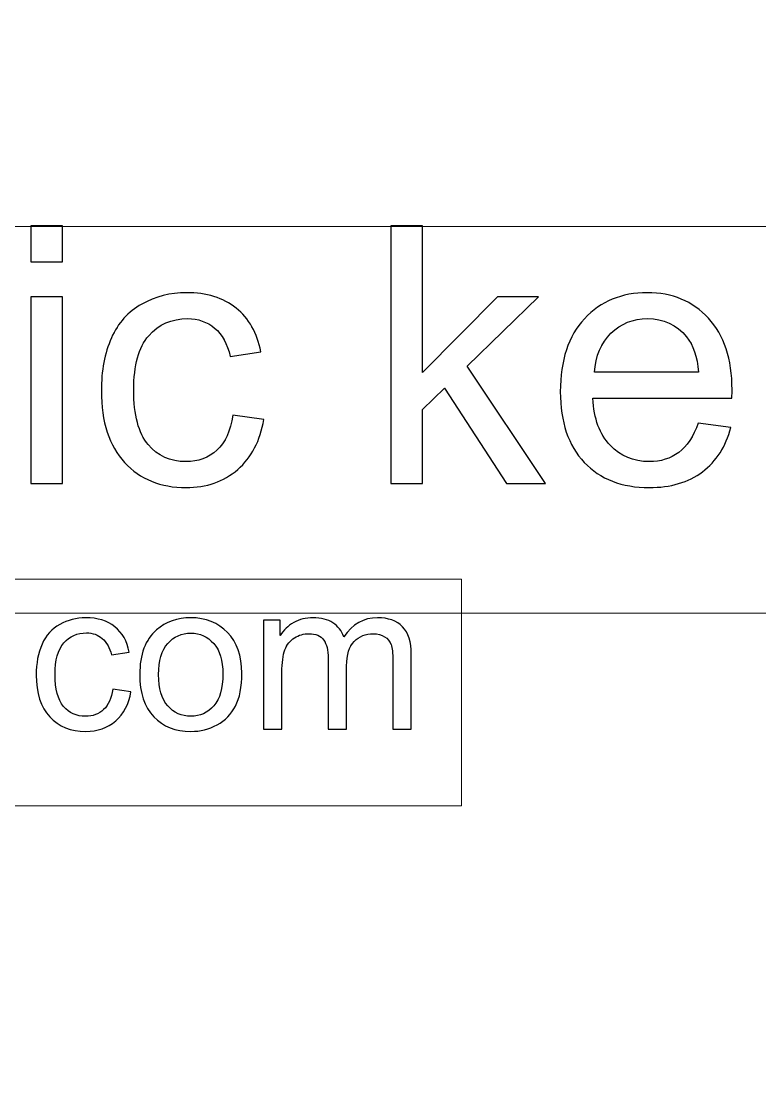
# Model space of a CAD drawing. Header units: centimetres. Extents: x -29.7 to 21.6, y -14.4 to 13.7.
# Drawn here: x -24.443 to -23.251, y -3.909 to -2.185 of the extents above; entities that cross this region are included whole.
import ezdxf

# ---------------------------------------------------------------- set-up
doc = ezdxf.new("R2010")
doc.units = ezdxf.units.CM
doc.header["$MEASUREMENT"] = 0
doc.layers.add('Layer 1', color=7, linetype='Continuous')

msp = doc.modelspace()

# ---------------------------------------------------------------- linework, layer by layer
at = {"layer": 'Layer 1', "color": 1, "lineweight": 9}
for points, knots in [([(-29.70796, -4.44965), (-29.70796, -4.44965), (-29.70796, -0.46166), (-29.70796, -0.46166), (-29.70796, -0.46166), (-29.70796, -0.46166), (-19.73801, -0.46166), (-19.73801, -0.46166), (-19.73801, -0.46166), (-19.73801, -0.46166), (-19.73801, -4.44965), (-19.73801, -4.44965)], [0, 0, 0, 0, 0.25, 0.25, 0.25, 0.25, 0.5, 0.5, 0.5, 0.5, 1, 1, 1, 1]), ([(-22.31589, -3.14012), (-22.31589, -3.14012), (-26.79153, -3.14012), (-26.79153, -3.14012), (-26.79153, -3.14012), (-26.79153, -3.14012), (-26.79153, -2.51611), (-26.79153, -2.51611), (-26.79153, -2.51611), (-26.79153, -2.51611), (-22.31589, -2.51611), (-22.31589, -2.51611), (-22.31589, -2.51611), (-22.31589, -2.51611), (-22.31589, -3.14012), (-22.31589, -3.14012)], [0, 0, 0, 0, 0.2, 0.2, 0.2, 0.2, 0.4, 0.4, 0.4, 0.4, 0.6, 0.6, 0.6, 0.6, 1, 1, 1, 1]), ([(-22.31589, -3.14012), (-22.31589, -3.14012), (-26.79153, -3.14012), (-26.79153, -3.14012), (-26.79153, -3.14012), (-26.79153, -3.14012), (-26.79153, -2.51611), (-26.79153, -2.51611), (-26.79153, -2.51611), (-26.79153, -2.51611), (-22.31589, -2.51611), (-22.31589, -2.51611), (-22.31589, -2.51611), (-22.31589, -2.51611), (-22.31589, -3.14012), (-22.31589, -3.14012)], [0, 0, 0, 0, 0.2, 0.2, 0.2, 0.2, 0.4, 0.4, 0.4, 0.4, 0.6, 0.6, 0.6, 0.6, 1, 1, 1, 1]), ([(-24.42784, -2.57306), (-24.42784, -2.57306), (-24.42784, -2.51495), (-24.42784, -2.51495), (-24.42784, -2.51495), (-24.42784, -2.51495), (-24.3767, -2.51495), (-24.3767, -2.51495), (-24.3767, -2.51495), (-24.3767, -2.51495), (-24.3767, -2.57306), (-24.3767, -2.57306), (-24.3767, -2.57306), (-24.3767, -2.57306), (-24.42784, -2.57306), (-24.42784, -2.57306)], [0, 0, 0, 0, 0.2, 0.2, 0.2, 0.2, 0.4, 0.4, 0.4, 0.4, 0.6, 0.6, 0.6, 0.6, 1, 1, 1, 1]), ([(-23.84652, -2.93103), (-23.84652, -2.93103), (-23.84652, -2.51495), (-23.84652, -2.51495), (-23.84652, -2.51495), (-23.84652, -2.51495), (-23.79538, -2.51495), (-23.79538, -2.51495), (-23.79538, -2.51495), (-23.79538, -2.51495), (-23.79538, -2.75195), (-23.79538, -2.75195), (-23.79538, -2.75195), (-23.79538, -2.75195), (-23.67451, -2.62943), (-23.67451, -2.62943), (-23.67451, -2.62943), (-23.67451, -2.62943), (-23.60846, -2.62943), (-23.60846, -2.62943), (-23.60846, -2.62943), (-23.60846, -2.62943), (-23.72352, -2.74149), (-23.72352, -2.74149), (-23.72352, -2.74149), (-23.72352, -2.74149), (-23.59683, -2.93103), (-23.59683, -2.93103), (-23.59683, -2.93103), (-23.59683, -2.93103), (-23.65979, -2.93103), (-23.65979, -2.93103), (-23.65979, -2.93103), (-23.65979, -2.93103), (-23.75994, -2.77694), (-23.75994, -2.77694), (-23.75994, -2.77694), (-23.75994, -2.77694), (-23.79538, -2.81142), (-23.79538, -2.81142), (-23.79538, -2.81142), (-23.79538, -2.81142), (-23.79538, -2.93103), (-23.79538, -2.93103), (-23.79538, -2.93103), (-23.79538, -2.93103), (-23.84652, -2.93103), (-23.84652, -2.93103)], [0, 0, 0, 0, 0.0769231, 0.0769231, 0.0769231, 0.0769231, 0.1538462, 0.1538462, 0.1538462, 0.1538462, 0.2307692, 0.2307692, 0.2307692, 0.2307692, 0.3076923, 0.3076923, 0.3076923, 0.3076923, 0.3846154, 0.3846154, 0.3846154, 0.3846154, 0.4615385, 0.4615385, 0.4615385, 0.4615385, 0.5384615, 0.5384615, 0.5384615, 0.5384615, 0.6153846, 0.6153846, 0.6153846, 0.6153846, 0.6923077, 0.6923077, 0.6923077, 0.6923077, 0.7692308, 0.7692308, 0.7692308, 0.7692308, 0.8461538, 0.8461538, 0.8461538, 0.8461538, 1, 1, 1, 1]), ([(-24.42784, -2.93103), (-24.42784, -2.93103), (-24.42784, -2.62943), (-24.42784, -2.62943), (-24.42784, -2.62943), (-24.42784, -2.62943), (-24.3767, -2.62943), (-24.3767, -2.62943), (-24.3767, -2.62943), (-24.3767, -2.62943), (-24.3767, -2.93103), (-24.3767, -2.93103), (-24.3767, -2.93103), (-24.3767, -2.93103), (-24.42784, -2.93103), (-24.42784, -2.93103)], [0, 0, 0, 0, 0.2, 0.2, 0.2, 0.2, 0.4, 0.4, 0.4, 0.4, 0.6, 0.6, 0.6, 0.6, 1, 1, 1, 1]), ([(-24.10173, -2.82062), (-24.10173, -2.82062), (-24.05175, -2.82759), (-24.05175, -2.82759), (-24.05175, -2.82759), (-24.05727, -2.86197), (-24.07122, -2.8888), (-24.09378, -2.90827), (-24.09378, -2.90827), (-24.11635, -2.92774), (-24.14415, -2.93742), (-24.17698, -2.93742), (-24.17698, -2.93742), (-24.21814, -2.93742), (-24.25127, -2.92396), (-24.27626, -2.89703), (-24.27626, -2.89703), (-24.30134, -2.87011), (-24.31384, -2.83156), (-24.31384, -2.78139), (-24.31384, -2.78139), (-24.31384, -2.74885), (-24.30841, -2.72047), (-24.29766, -2.69606), (-24.29766, -2.69606), (-24.28691, -2.67175), (-24.27054, -2.65345), (-24.24846, -2.64134), (-24.24846, -2.64134), (-24.22647, -2.62914), (-24.20255, -2.62304), (-24.17659, -2.62304), (-24.17659, -2.62304), (-24.14395, -2.62304), (-24.11713, -2.63127), (-24.0964, -2.64783), (-24.0964, -2.64783), (-24.07558, -2.66439), (-24.06221, -2.68793), (-24.0564, -2.71834), (-24.0564, -2.71834), (-24.0564, -2.71834), (-24.10579, -2.72589), (-24.10579, -2.72589), (-24.10579, -2.72589), (-24.11054, -2.70565), (-24.11887, -2.69045), (-24.13098, -2.68018), (-24.13098, -2.68018), (-24.14299, -2.67001), (-24.15751, -2.66488), (-24.17456, -2.66488), (-24.17456, -2.66488), (-24.20032, -2.66488), (-24.22124, -2.67408), (-24.23742, -2.69248), (-24.23742, -2.69248), (-24.2535, -2.71098), (-24.26153, -2.74004), (-24.26153, -2.77994), (-24.26153, -2.77994), (-24.26153, -2.82042), (-24.25379, -2.84977), (-24.23829, -2.86808), (-24.23829, -2.86808), (-24.2227, -2.88638), (-24.20245, -2.89558), (-24.17756, -2.89558), (-24.17756, -2.89558), (-24.15742, -2.89558), (-24.14066, -2.88948), (-24.1273, -2.87718), (-24.1273, -2.87718), (-24.11383, -2.86498), (-24.10531, -2.84609), (-24.10173, -2.82062)], [0, 0, 0, 0, 0.05, 0.05, 0.05, 0.05, 0.1, 0.1, 0.1, 0.1, 0.15, 0.15, 0.15, 0.15, 0.2, 0.2, 0.2, 0.2, 0.25, 0.25, 0.25, 0.25, 0.3, 0.3, 0.3, 0.3, 0.35, 0.35, 0.35, 0.35, 0.4, 0.4, 0.4, 0.4, 0.45, 0.45, 0.45, 0.45, 0.5, 0.5, 0.5, 0.5, 0.55, 0.55, 0.55, 0.55, 0.6, 0.6, 0.6, 0.6, 0.65, 0.65, 0.65, 0.65, 0.7, 0.7, 0.7, 0.7, 0.75, 0.75, 0.75, 0.75, 0.8, 0.8, 0.8, 0.8, 0.85, 0.85, 0.85, 0.85, 0.9, 0.9, 0.9, 0.9, 1, 1, 1, 1]), ([(-23.35044, -2.8334), (-23.35044, -2.8334), (-23.29756, -2.84038), (-23.29756, -2.84038), (-23.29756, -2.84038), (-23.30579, -2.87108), (-23.32119, -2.895), (-23.34366, -2.91195), (-23.34366, -2.91195), (-23.36613, -2.9289), (-23.3948, -2.93742), (-23.42976, -2.93742), (-23.42976, -2.93742), (-23.47373, -2.93742), (-23.5086, -2.92386), (-23.53436, -2.89674), (-23.53436, -2.89674), (-23.56013, -2.86972), (-23.57301, -2.83166), (-23.57301, -2.78275), (-23.57301, -2.78275), (-23.57301, -2.73219), (-23.56003, -2.69287), (-23.53398, -2.66497), (-23.53398, -2.66497), (-23.50792, -2.63698), (-23.47412, -2.62304), (-23.43257, -2.62304), (-23.43257, -2.62304), (-23.39238, -2.62304), (-23.35954, -2.63669), (-23.33407, -2.6641), (-23.33407, -2.6641), (-23.3086, -2.69151), (-23.29581, -2.73006), (-23.29581, -2.77975), (-23.29581, -2.77975), (-23.29581, -2.78275), (-23.29591, -2.7873), (-23.2961, -2.7933), (-23.2961, -2.7933), (-23.2961, -2.7933), (-23.52071, -2.7933), (-23.52071, -2.7933), (-23.52071, -2.7933), (-23.51877, -2.82633), (-23.50947, -2.85171), (-23.49262, -2.86924), (-23.49262, -2.86924), (-23.47586, -2.88677), (-23.45485, -2.89558), (-23.42976, -2.89558), (-23.42976, -2.89558), (-23.41107, -2.89558), (-23.39509, -2.89064), (-23.38192, -2.88076), (-23.38192, -2.88076), (-23.36865, -2.87088), (-23.35819, -2.8551), (-23.35044, -2.8334)], [0, 0, 0, 0, 0.0625, 0.0625, 0.0625, 0.0625, 0.125, 0.125, 0.125, 0.125, 0.1875, 0.1875, 0.1875, 0.1875, 0.25, 0.25, 0.25, 0.25, 0.3125, 0.3125, 0.3125, 0.3125, 0.375, 0.375, 0.375, 0.375, 0.4375, 0.4375, 0.4375, 0.4375, 0.5, 0.5, 0.5, 0.5, 0.5625, 0.5625, 0.5625, 0.5625, 0.625, 0.625, 0.625, 0.625, 0.6875, 0.6875, 0.6875, 0.6875, 0.75, 0.75, 0.75, 0.75, 0.8125, 0.8125, 0.8125, 0.8125, 0.875, 0.875, 0.875, 0.875, 1, 1, 1, 1]), ([(-23.5178, -2.75146), (-23.5178, -2.75146), (-23.34986, -2.75146), (-23.34986, -2.75146), (-23.34986, -2.75146), (-23.35209, -2.72609), (-23.35858, -2.70711), (-23.36913, -2.69442), (-23.36913, -2.69442), (-23.38531, -2.67476), (-23.40642, -2.66488), (-23.43228, -2.66488), (-23.43228, -2.66488), (-23.45572, -2.66488), (-23.47538, -2.67272), (-23.49136, -2.68841), (-23.49136, -2.68841), (-23.50725, -2.7041), (-23.51606, -2.72512), (-23.5178, -2.75146)], [0, 0, 0, 0, 0.1666667, 0.1666667, 0.1666667, 0.1666667, 0.3333333, 0.3333333, 0.3333333, 0.3333333, 0.5, 0.5, 0.5, 0.5, 0.6666667, 0.6666667, 0.6666667, 0.6666667, 1, 1, 1, 1]), ([(-23.73251, -3.45088), (-23.73251, -3.45088), (-25.71402, -3.45088), (-25.71402, -3.45088), (-25.71402, -3.45088), (-25.71402, -3.45088), (-25.71402, -3.08514), (-25.71402, -3.08514), (-25.71402, -3.08514), (-25.71402, -3.08514), (-23.73251, -3.08514), (-23.73251, -3.08514), (-23.73251, -3.08514), (-23.73251, -3.08514), (-23.73251, -3.45088), (-23.73251, -3.45088)], [0, 0, 0, 0, 0.2, 0.2, 0.2, 0.2, 0.4, 0.4, 0.4, 0.4, 0.6, 0.6, 0.6, 0.6, 1, 1, 1, 1]), ([(-23.73251, -3.45088), (-23.73251, -3.45088), (-25.71402, -3.45088), (-25.71402, -3.45088), (-25.71402, -3.45088), (-25.71402, -3.45088), (-25.71402, -3.08514), (-25.71402, -3.08514), (-25.71402, -3.08514), (-25.71402, -3.08514), (-23.73251, -3.08514), (-23.73251, -3.08514), (-23.73251, -3.08514), (-23.73251, -3.08514), (-23.73251, -3.45088), (-23.73251, -3.45088)], [0, 0, 0, 0, 0.2, 0.2, 0.2, 0.2, 0.4, 0.4, 0.4, 0.4, 0.6, 0.6, 0.6, 0.6, 1, 1, 1, 1]), ([(-24.29526, -3.26274), (-24.29526, -3.26274), (-24.26611, -3.26681), (-24.26611, -3.26681), (-24.26611, -3.26681), (-24.26933, -3.28687), (-24.27747, -3.30252), (-24.29063, -3.31387), (-24.29063, -3.31387), (-24.30379, -3.32523), (-24.32001, -3.33088), (-24.33916, -3.33088), (-24.33916, -3.33088), (-24.36317, -3.33088), (-24.38249, -3.32303), (-24.39707, -3.30732), (-24.39707, -3.30732), (-24.4117, -3.29161), (-24.41899, -3.26913), (-24.41899, -3.23986), (-24.41899, -3.23986), (-24.41899, -3.22088), (-24.41583, -3.20433), (-24.40956, -3.19009), (-24.40956, -3.19009), (-24.40328, -3.17591), (-24.39374, -3.16523), (-24.38086, -3.15817), (-24.38086, -3.15817), (-24.36803, -3.15105), (-24.35408, -3.14749), (-24.33894, -3.14749), (-24.33894, -3.14749), (-24.3199, -3.14749), (-24.30425, -3.15229), (-24.29216, -3.16195), (-24.29216, -3.16195), (-24.28001, -3.17161), (-24.27221, -3.18534), (-24.26882, -3.20308), (-24.26882, -3.20308), (-24.26882, -3.20308), (-24.29764, -3.20749), (-24.29764, -3.20749), (-24.29764, -3.20749), (-24.3004, -3.19568), (-24.30526, -3.18681), (-24.31233, -3.18082), (-24.31233, -3.18082), (-24.31933, -3.17489), (-24.32781, -3.1719), (-24.33775, -3.1719), (-24.33775, -3.1719), (-24.35278, -3.1719), (-24.36498, -3.17726), (-24.37441, -3.188), (-24.37441, -3.188), (-24.38379, -3.19879), (-24.38848, -3.21574), (-24.38848, -3.23902), (-24.38848, -3.23902), (-24.38848, -3.26263), (-24.38396, -3.27975), (-24.37492, -3.29043), (-24.37492, -3.29043), (-24.36583, -3.30111), (-24.35402, -3.30647), (-24.3395, -3.30647), (-24.3395, -3.30647), (-24.32775, -3.30647), (-24.31797, -3.30291), (-24.31018, -3.29574), (-24.31018, -3.29574), (-24.30233, -3.28862), (-24.29735, -3.2776), (-24.29526, -3.26274)], [0, 0, 0, 0, 0.05, 0.05, 0.05, 0.05, 0.1, 0.1, 0.1, 0.1, 0.15, 0.15, 0.15, 0.15, 0.2, 0.2, 0.2, 0.2, 0.25, 0.25, 0.25, 0.25, 0.3, 0.3, 0.3, 0.3, 0.35, 0.35, 0.35, 0.35, 0.4, 0.4, 0.4, 0.4, 0.45, 0.45, 0.45, 0.45, 0.5, 0.5, 0.5, 0.5, 0.55, 0.55, 0.55, 0.55, 0.6, 0.6, 0.6, 0.6, 0.65, 0.65, 0.65, 0.65, 0.7, 0.7, 0.7, 0.7, 0.75, 0.75, 0.75, 0.75, 0.8, 0.8, 0.8, 0.8, 0.85, 0.85, 0.85, 0.85, 0.9, 0.9, 0.9, 0.9, 1, 1, 1, 1]), ([(-24.25187, -3.23918), (-24.25187, -3.2067), (-24.24283, -3.18263), (-24.2247, -3.16698), (-24.2247, -3.16698), (-24.20961, -3.15399), (-24.19114, -3.14749), (-24.16939, -3.14749), (-24.16939, -3.14749), (-24.14526, -3.14749), (-24.12549, -3.1554), (-24.11012, -3.17122), (-24.11012, -3.17122), (-24.09481, -3.18698), (-24.08713, -3.20885), (-24.08713, -3.2367), (-24.08713, -3.2367), (-24.08713, -3.2593), (-24.09052, -3.27704), (-24.0973, -3.28998), (-24.0973, -3.28998), (-24.10408, -3.30291), (-24.11397, -3.31297), (-24.12696, -3.32014), (-24.12696, -3.32014), (-24.1399, -3.32732), (-24.15408, -3.33088), (-24.16939, -3.33088), (-24.16939, -3.33088), (-24.19402, -3.33088), (-24.21391, -3.32303), (-24.22911, -3.30726), (-24.22911, -3.30726), (-24.2443, -3.2915), (-24.25187, -3.26879), (-24.25187, -3.23918)], [0, 0, 0, 0, 0.1, 0.1, 0.1, 0.1, 0.2, 0.2, 0.2, 0.2, 0.3, 0.3, 0.3, 0.3, 0.4, 0.4, 0.4, 0.4, 0.5, 0.5, 0.5, 0.5, 0.6, 0.6, 0.6, 0.6, 0.7, 0.7, 0.7, 0.7, 0.8, 0.8, 0.8, 0.8, 1, 1, 1, 1]), ([(-24.05216, -3.32715), (-24.05216, -3.32715), (-24.05216, -3.15122), (-24.05216, -3.15122), (-24.05216, -3.15122), (-24.05216, -3.15122), (-24.02538, -3.15122), (-24.02538, -3.15122), (-24.02538, -3.15122), (-24.02538, -3.15122), (-24.02538, -3.17608), (-24.02538, -3.17608), (-24.02538, -3.17608), (-24.0199, -3.16749), (-24.01255, -3.16054), (-24.0034, -3.15534), (-24.0034, -3.15534), (-23.99425, -3.15009), (-23.98385, -3.14749), (-23.97216, -3.14749), (-23.97216, -3.14749), (-23.95916, -3.14749), (-23.94849, -3.1502), (-23.94018, -3.15557), (-23.94018, -3.15557), (-23.93188, -3.16099), (-23.926, -3.16851), (-23.92261, -3.17822), (-23.92261, -3.17822), (-23.9086, -3.15772), (-23.89046, -3.14749), (-23.86809, -3.14749), (-23.86809, -3.14749), (-23.85058, -3.14749), (-23.83707, -3.15229), (-23.8277, -3.16195), (-23.8277, -3.16195), (-23.81826, -3.17161), (-23.81352, -3.18647), (-23.81352, -3.20653), (-23.81352, -3.20653), (-23.81352, -3.20653), (-23.81352, -3.32715), (-23.81352, -3.32715), (-23.81352, -3.32715), (-23.81352, -3.32715), (-23.84335, -3.32715), (-23.84335, -3.32715), (-23.84335, -3.32715), (-23.84335, -3.32715), (-23.84335, -3.21642), (-23.84335, -3.21642), (-23.84335, -3.21642), (-23.84335, -3.20455), (-23.84436, -3.19596), (-23.84628, -3.19071), (-23.84628, -3.19071), (-23.8482, -3.18546), (-23.85171, -3.18128), (-23.85685, -3.17806), (-23.85685, -3.17806), (-23.86193, -3.17483), (-23.86792, -3.17325), (-23.87476, -3.17325), (-23.87476, -3.17325), (-23.88719, -3.17325), (-23.89747, -3.17738), (-23.90566, -3.18557), (-23.90566, -3.18557), (-23.91385, -3.19382), (-23.91792, -3.20698), (-23.91792, -3.22506), (-23.91792, -3.22506), (-23.91792, -3.22506), (-23.91792, -3.32715), (-23.91792, -3.32715), (-23.91792, -3.32715), (-23.91792, -3.32715), (-23.94775, -3.32715), (-23.94775, -3.32715), (-23.94775, -3.32715), (-23.94775, -3.32715), (-23.94775, -3.21297), (-23.94775, -3.21297), (-23.94775, -3.21297), (-23.94775, -3.19975), (-23.95018, -3.18981), (-23.95504, -3.1832), (-23.95504, -3.1832), (-23.9599, -3.17659), (-23.96786, -3.17325), (-23.97888, -3.17325), (-23.97888, -3.17325), (-23.98724, -3.17325), (-23.99498, -3.17546), (-24.0021, -3.17986), (-24.0021, -3.17986), (-24.00922, -3.18427), (-24.01436, -3.19071), (-24.01758, -3.19924), (-24.01758, -3.19924), (-24.02075, -3.20772), (-24.02233, -3.21998), (-24.02233, -3.23596), (-24.02233, -3.23596), (-24.02233, -3.23596), (-24.02233, -3.32715), (-24.02233, -3.32715), (-24.02233, -3.32715), (-24.02233, -3.32715), (-24.05216, -3.32715), (-24.05216, -3.32715)], [0, 0, 0, 0, 0.0344828, 0.0344828, 0.0344828, 0.0344828, 0.0689655, 0.0689655, 0.0689655, 0.0689655, 0.1034483, 0.1034483, 0.1034483, 0.1034483, 0.137931, 0.137931, 0.137931, 0.137931, 0.1724138, 0.1724138, 0.1724138, 0.1724138, 0.2068966, 0.2068966, 0.2068966, 0.2068966, 0.2413793, 0.2413793, 0.2413793, 0.2413793, 0.2758621, 0.2758621, 0.2758621, 0.2758621, 0.3103448, 0.3103448, 0.3103448, 0.3103448, 0.3448276, 0.3448276, 0.3448276, 0.3448276, 0.3793103, 0.3793103, 0.3793103, 0.3793103, 0.4137931, 0.4137931, 0.4137931, 0.4137931, 0.4482759, 0.4482759, 0.4482759, 0.4482759, 0.4827586, 0.4827586, 0.4827586, 0.4827586, 0.5172414, 0.5172414, 0.5172414, 0.5172414, 0.5517241, 0.5517241, 0.5517241, 0.5517241, 0.5862069, 0.5862069, 0.5862069, 0.5862069, 0.6206897, 0.6206897, 0.6206897, 0.6206897, 0.6551724, 0.6551724, 0.6551724, 0.6551724, 0.6896552, 0.6896552, 0.6896552, 0.6896552, 0.7241379, 0.7241379, 0.7241379, 0.7241379, 0.7586207, 0.7586207, 0.7586207, 0.7586207, 0.7931034, 0.7931034, 0.7931034, 0.7931034, 0.8275862, 0.8275862, 0.8275862, 0.8275862, 0.862069, 0.862069, 0.862069, 0.862069, 0.8965517, 0.8965517, 0.8965517, 0.8965517, 0.9310345, 0.9310345, 0.9310345, 0.9310345, 1, 1, 1, 1]), ([(-24.22137, -3.23924), (-24.22137, -3.26173), (-24.21645, -3.27856), (-24.20662, -3.28969), (-24.20662, -3.28969), (-24.19673, -3.30088), (-24.18436, -3.30647), (-24.16939, -3.30647), (-24.16939, -3.30647), (-24.15459, -3.30647), (-24.14227, -3.30088), (-24.13238, -3.28964), (-24.13238, -3.28964), (-24.12255, -3.27839), (-24.11764, -3.26127), (-24.11764, -3.23828), (-24.11764, -3.23828), (-24.11764, -3.21659), (-24.12261, -3.20015), (-24.1325, -3.18902), (-24.1325, -3.18902), (-24.14238, -3.17783), (-24.1547, -3.17224), (-24.16939, -3.17224), (-24.16939, -3.17224), (-24.18436, -3.17224), (-24.19673, -3.17777), (-24.20662, -3.1889), (-24.20662, -3.1889), (-24.21645, -3.20003), (-24.22137, -3.21681), (-24.22137, -3.23924)], [0, 0, 0, 0, 0.1111111, 0.1111111, 0.1111111, 0.1111111, 0.2222222, 0.2222222, 0.2222222, 0.2222222, 0.3333333, 0.3333333, 0.3333333, 0.3333333, 0.4444444, 0.4444444, 0.4444444, 0.4444444, 0.5555556, 0.5555556, 0.5555556, 0.5555556, 0.6666667, 0.6666667, 0.6666667, 0.6666667, 0.7777778, 0.7777778, 0.7777778, 0.7777778, 1, 1, 1, 1])]:
    msp.add_open_spline(points, degree=3, knots=knots, dxfattribs=at)
at = {"layer": 'Layer 1', "color": 250}
for points, knots in [([(-24.42784, -2.57306), (-24.42784, -2.57306), (-24.42784, -2.51495), (-24.42784, -2.51495), (-24.42784, -2.51495), (-24.42784, -2.51495), (-24.3767, -2.51495), (-24.3767, -2.51495), (-24.3767, -2.51495), (-24.3767, -2.51495), (-24.3767, -2.57306), (-24.3767, -2.57306), (-24.3767, -2.57306), (-24.3767, -2.57306), (-24.42784, -2.57306), (-24.42784, -2.57306)], [0, 0, 0, 0, 0.2, 0.2, 0.2, 0.2, 0.4, 0.4, 0.4, 0.4, 0.6, 0.6, 0.6, 0.6, 1, 1, 1, 1]), ([(-23.84652, -2.93103), (-23.84652, -2.93103), (-23.84652, -2.51495), (-23.84652, -2.51495), (-23.84652, -2.51495), (-23.84652, -2.51495), (-23.79538, -2.51495), (-23.79538, -2.51495), (-23.79538, -2.51495), (-23.79538, -2.51495), (-23.79538, -2.75195), (-23.79538, -2.75195), (-23.79538, -2.75195), (-23.79538, -2.75195), (-23.67451, -2.62943), (-23.67451, -2.62943), (-23.67451, -2.62943), (-23.67451, -2.62943), (-23.60846, -2.62943), (-23.60846, -2.62943), (-23.60846, -2.62943), (-23.60846, -2.62943), (-23.72352, -2.74149), (-23.72352, -2.74149), (-23.72352, -2.74149), (-23.72352, -2.74149), (-23.59683, -2.93103), (-23.59683, -2.93103), (-23.59683, -2.93103), (-23.59683, -2.93103), (-23.65979, -2.93103), (-23.65979, -2.93103), (-23.65979, -2.93103), (-23.65979, -2.93103), (-23.75994, -2.77694), (-23.75994, -2.77694), (-23.75994, -2.77694), (-23.75994, -2.77694), (-23.79538, -2.81142), (-23.79538, -2.81142), (-23.79538, -2.81142), (-23.79538, -2.81142), (-23.79538, -2.93103), (-23.79538, -2.93103), (-23.79538, -2.93103), (-23.79538, -2.93103), (-23.84652, -2.93103), (-23.84652, -2.93103)], [0, 0, 0, 0, 0.0769231, 0.0769231, 0.0769231, 0.0769231, 0.1538462, 0.1538462, 0.1538462, 0.1538462, 0.2307692, 0.2307692, 0.2307692, 0.2307692, 0.3076923, 0.3076923, 0.3076923, 0.3076923, 0.3846154, 0.3846154, 0.3846154, 0.3846154, 0.4615385, 0.4615385, 0.4615385, 0.4615385, 0.5384615, 0.5384615, 0.5384615, 0.5384615, 0.6153846, 0.6153846, 0.6153846, 0.6153846, 0.6923077, 0.6923077, 0.6923077, 0.6923077, 0.7692308, 0.7692308, 0.7692308, 0.7692308, 0.8461538, 0.8461538, 0.8461538, 0.8461538, 1, 1, 1, 1]), ([(-24.42784, -2.93103), (-24.42784, -2.93103), (-24.42784, -2.62943), (-24.42784, -2.62943), (-24.42784, -2.62943), (-24.42784, -2.62943), (-24.3767, -2.62943), (-24.3767, -2.62943), (-24.3767, -2.62943), (-24.3767, -2.62943), (-24.3767, -2.93103), (-24.3767, -2.93103), (-24.3767, -2.93103), (-24.3767, -2.93103), (-24.42784, -2.93103), (-24.42784, -2.93103)], [0, 0, 0, 0, 0.2, 0.2, 0.2, 0.2, 0.4, 0.4, 0.4, 0.4, 0.6, 0.6, 0.6, 0.6, 1, 1, 1, 1]), ([(-24.10173, -2.82062), (-24.10173, -2.82062), (-24.05175, -2.82759), (-24.05175, -2.82759), (-24.05175, -2.82759), (-24.05727, -2.86197), (-24.07122, -2.8888), (-24.09378, -2.90827), (-24.09378, -2.90827), (-24.11635, -2.92774), (-24.14415, -2.93742), (-24.17698, -2.93742), (-24.17698, -2.93742), (-24.21814, -2.93742), (-24.25127, -2.92396), (-24.27626, -2.89703), (-24.27626, -2.89703), (-24.30134, -2.87011), (-24.31384, -2.83156), (-24.31384, -2.78139), (-24.31384, -2.78139), (-24.31384, -2.74885), (-24.30841, -2.72047), (-24.29766, -2.69606), (-24.29766, -2.69606), (-24.28691, -2.67175), (-24.27054, -2.65345), (-24.24846, -2.64134), (-24.24846, -2.64134), (-24.22647, -2.62914), (-24.20255, -2.62304), (-24.17659, -2.62304), (-24.17659, -2.62304), (-24.14395, -2.62304), (-24.11713, -2.63127), (-24.0964, -2.64783), (-24.0964, -2.64783), (-24.07558, -2.66439), (-24.06221, -2.68793), (-24.0564, -2.71834), (-24.0564, -2.71834), (-24.0564, -2.71834), (-24.10579, -2.72589), (-24.10579, -2.72589), (-24.10579, -2.72589), (-24.11054, -2.70565), (-24.11887, -2.69045), (-24.13098, -2.68018), (-24.13098, -2.68018), (-24.14299, -2.67001), (-24.15751, -2.66488), (-24.17456, -2.66488), (-24.17456, -2.66488), (-24.20032, -2.66488), (-24.22124, -2.67408), (-24.23742, -2.69248), (-24.23742, -2.69248), (-24.2535, -2.71098), (-24.26153, -2.74004), (-24.26153, -2.77994), (-24.26153, -2.77994), (-24.26153, -2.82042), (-24.25379, -2.84977), (-24.23829, -2.86808), (-24.23829, -2.86808), (-24.2227, -2.88638), (-24.20245, -2.89558), (-24.17756, -2.89558), (-24.17756, -2.89558), (-24.15742, -2.89558), (-24.14066, -2.88948), (-24.1273, -2.87718), (-24.1273, -2.87718), (-24.11383, -2.86498), (-24.10531, -2.84609), (-24.10173, -2.82062)], [0, 0, 0, 0, 0.05, 0.05, 0.05, 0.05, 0.1, 0.1, 0.1, 0.1, 0.15, 0.15, 0.15, 0.15, 0.2, 0.2, 0.2, 0.2, 0.25, 0.25, 0.25, 0.25, 0.3, 0.3, 0.3, 0.3, 0.35, 0.35, 0.35, 0.35, 0.4, 0.4, 0.4, 0.4, 0.45, 0.45, 0.45, 0.45, 0.5, 0.5, 0.5, 0.5, 0.55, 0.55, 0.55, 0.55, 0.6, 0.6, 0.6, 0.6, 0.65, 0.65, 0.65, 0.65, 0.7, 0.7, 0.7, 0.7, 0.75, 0.75, 0.75, 0.75, 0.8, 0.8, 0.8, 0.8, 0.85, 0.85, 0.85, 0.85, 0.9, 0.9, 0.9, 0.9, 1, 1, 1, 1]), ([(-23.35044, -2.8334), (-23.35044, -2.8334), (-23.29756, -2.84038), (-23.29756, -2.84038), (-23.29756, -2.84038), (-23.30579, -2.87108), (-23.32119, -2.895), (-23.34366, -2.91195), (-23.34366, -2.91195), (-23.36613, -2.9289), (-23.3948, -2.93742), (-23.42976, -2.93742), (-23.42976, -2.93742), (-23.47373, -2.93742), (-23.5086, -2.92386), (-23.53436, -2.89674), (-23.53436, -2.89674), (-23.56013, -2.86972), (-23.57301, -2.83166), (-23.57301, -2.78275), (-23.57301, -2.78275), (-23.57301, -2.73219), (-23.56003, -2.69287), (-23.53398, -2.66497), (-23.53398, -2.66497), (-23.50792, -2.63698), (-23.47412, -2.62304), (-23.43257, -2.62304), (-23.43257, -2.62304), (-23.39238, -2.62304), (-23.35954, -2.63669), (-23.33407, -2.6641), (-23.33407, -2.6641), (-23.3086, -2.69151), (-23.29581, -2.73006), (-23.29581, -2.77975), (-23.29581, -2.77975), (-23.29581, -2.78275), (-23.29591, -2.7873), (-23.2961, -2.7933), (-23.2961, -2.7933), (-23.2961, -2.7933), (-23.52071, -2.7933), (-23.52071, -2.7933), (-23.52071, -2.7933), (-23.51877, -2.82633), (-23.50947, -2.85171), (-23.49262, -2.86924), (-23.49262, -2.86924), (-23.47586, -2.88677), (-23.45485, -2.89558), (-23.42976, -2.89558), (-23.42976, -2.89558), (-23.41107, -2.89558), (-23.39509, -2.89064), (-23.38192, -2.88076), (-23.38192, -2.88076), (-23.36865, -2.87088), (-23.35819, -2.8551), (-23.35044, -2.8334)], [0, 0, 0, 0, 0.0625, 0.0625, 0.0625, 0.0625, 0.125, 0.125, 0.125, 0.125, 0.1875, 0.1875, 0.1875, 0.1875, 0.25, 0.25, 0.25, 0.25, 0.3125, 0.3125, 0.3125, 0.3125, 0.375, 0.375, 0.375, 0.375, 0.4375, 0.4375, 0.4375, 0.4375, 0.5, 0.5, 0.5, 0.5, 0.5625, 0.5625, 0.5625, 0.5625, 0.625, 0.625, 0.625, 0.625, 0.6875, 0.6875, 0.6875, 0.6875, 0.75, 0.75, 0.75, 0.75, 0.8125, 0.8125, 0.8125, 0.8125, 0.875, 0.875, 0.875, 0.875, 1, 1, 1, 1]), ([(-23.5178, -2.75146), (-23.5178, -2.75146), (-23.34986, -2.75146), (-23.34986, -2.75146), (-23.34986, -2.75146), (-23.35209, -2.72609), (-23.35858, -2.70711), (-23.36913, -2.69442), (-23.36913, -2.69442), (-23.38531, -2.67476), (-23.40642, -2.66488), (-23.43228, -2.66488), (-23.43228, -2.66488), (-23.45572, -2.66488), (-23.47538, -2.67272), (-23.49136, -2.68841), (-23.49136, -2.68841), (-23.50725, -2.7041), (-23.51606, -2.72512), (-23.5178, -2.75146)], [0, 0, 0, 0, 0.1666667, 0.1666667, 0.1666667, 0.1666667, 0.3333333, 0.3333333, 0.3333333, 0.3333333, 0.5, 0.5, 0.5, 0.5, 0.6666667, 0.6666667, 0.6666667, 0.6666667, 1, 1, 1, 1]), ([(-24.29526, -3.26274), (-24.29526, -3.26274), (-24.26611, -3.26681), (-24.26611, -3.26681), (-24.26611, -3.26681), (-24.26933, -3.28687), (-24.27747, -3.30252), (-24.29063, -3.31387), (-24.29063, -3.31387), (-24.30379, -3.32523), (-24.32001, -3.33088), (-24.33916, -3.33088), (-24.33916, -3.33088), (-24.36317, -3.33088), (-24.38249, -3.32303), (-24.39707, -3.30732), (-24.39707, -3.30732), (-24.4117, -3.29161), (-24.41899, -3.26913), (-24.41899, -3.23986), (-24.41899, -3.23986), (-24.41899, -3.22088), (-24.41583, -3.20433), (-24.40956, -3.19009), (-24.40956, -3.19009), (-24.40328, -3.17591), (-24.39374, -3.16523), (-24.38086, -3.15817), (-24.38086, -3.15817), (-24.36803, -3.15105), (-24.35408, -3.14749), (-24.33894, -3.14749), (-24.33894, -3.14749), (-24.3199, -3.14749), (-24.30425, -3.15229), (-24.29216, -3.16195), (-24.29216, -3.16195), (-24.28001, -3.17161), (-24.27221, -3.18534), (-24.26882, -3.20308), (-24.26882, -3.20308), (-24.26882, -3.20308), (-24.29764, -3.20749), (-24.29764, -3.20749), (-24.29764, -3.20749), (-24.3004, -3.19568), (-24.30526, -3.18681), (-24.31233, -3.18082), (-24.31233, -3.18082), (-24.31933, -3.17489), (-24.32781, -3.1719), (-24.33775, -3.1719), (-24.33775, -3.1719), (-24.35278, -3.1719), (-24.36498, -3.17726), (-24.37441, -3.188), (-24.37441, -3.188), (-24.38379, -3.19879), (-24.38848, -3.21574), (-24.38848, -3.23902), (-24.38848, -3.23902), (-24.38848, -3.26263), (-24.38396, -3.27975), (-24.37492, -3.29043), (-24.37492, -3.29043), (-24.36583, -3.30111), (-24.35402, -3.30647), (-24.3395, -3.30647), (-24.3395, -3.30647), (-24.32775, -3.30647), (-24.31797, -3.30291), (-24.31018, -3.29574), (-24.31018, -3.29574), (-24.30233, -3.28862), (-24.29735, -3.2776), (-24.29526, -3.26274)], [0, 0, 0, 0, 0.05, 0.05, 0.05, 0.05, 0.1, 0.1, 0.1, 0.1, 0.15, 0.15, 0.15, 0.15, 0.2, 0.2, 0.2, 0.2, 0.25, 0.25, 0.25, 0.25, 0.3, 0.3, 0.3, 0.3, 0.35, 0.35, 0.35, 0.35, 0.4, 0.4, 0.4, 0.4, 0.45, 0.45, 0.45, 0.45, 0.5, 0.5, 0.5, 0.5, 0.55, 0.55, 0.55, 0.55, 0.6, 0.6, 0.6, 0.6, 0.65, 0.65, 0.65, 0.65, 0.7, 0.7, 0.7, 0.7, 0.75, 0.75, 0.75, 0.75, 0.8, 0.8, 0.8, 0.8, 0.85, 0.85, 0.85, 0.85, 0.9, 0.9, 0.9, 0.9, 1, 1, 1, 1]), ([(-24.25187, -3.23918), (-24.25187, -3.2067), (-24.24283, -3.18263), (-24.2247, -3.16698), (-24.2247, -3.16698), (-24.20961, -3.15399), (-24.19114, -3.14749), (-24.16939, -3.14749), (-24.16939, -3.14749), (-24.14526, -3.14749), (-24.12549, -3.1554), (-24.11012, -3.17122), (-24.11012, -3.17122), (-24.09481, -3.18698), (-24.08713, -3.20885), (-24.08713, -3.2367), (-24.08713, -3.2367), (-24.08713, -3.2593), (-24.09052, -3.27704), (-24.0973, -3.28998), (-24.0973, -3.28998), (-24.10408, -3.30291), (-24.11397, -3.31297), (-24.12696, -3.32014), (-24.12696, -3.32014), (-24.1399, -3.32732), (-24.15408, -3.33088), (-24.16939, -3.33088), (-24.16939, -3.33088), (-24.19402, -3.33088), (-24.21391, -3.32303), (-24.22911, -3.30726), (-24.22911, -3.30726), (-24.2443, -3.2915), (-24.25187, -3.26879), (-24.25187, -3.23918)], [0, 0, 0, 0, 0.1, 0.1, 0.1, 0.1, 0.2, 0.2, 0.2, 0.2, 0.3, 0.3, 0.3, 0.3, 0.4, 0.4, 0.4, 0.4, 0.5, 0.5, 0.5, 0.5, 0.6, 0.6, 0.6, 0.6, 0.7, 0.7, 0.7, 0.7, 0.8, 0.8, 0.8, 0.8, 1, 1, 1, 1]), ([(-24.05216, -3.32715), (-24.05216, -3.32715), (-24.05216, -3.15122), (-24.05216, -3.15122), (-24.05216, -3.15122), (-24.05216, -3.15122), (-24.02538, -3.15122), (-24.02538, -3.15122), (-24.02538, -3.15122), (-24.02538, -3.15122), (-24.02538, -3.17608), (-24.02538, -3.17608), (-24.02538, -3.17608), (-24.0199, -3.16749), (-24.01255, -3.16054), (-24.0034, -3.15534), (-24.0034, -3.15534), (-23.99425, -3.15009), (-23.98385, -3.14749), (-23.97216, -3.14749), (-23.97216, -3.14749), (-23.95916, -3.14749), (-23.94849, -3.1502), (-23.94018, -3.15557), (-23.94018, -3.15557), (-23.93188, -3.16099), (-23.926, -3.16851), (-23.92261, -3.17822), (-23.92261, -3.17822), (-23.9086, -3.15772), (-23.89046, -3.14749), (-23.86809, -3.14749), (-23.86809, -3.14749), (-23.85058, -3.14749), (-23.83707, -3.15229), (-23.8277, -3.16195), (-23.8277, -3.16195), (-23.81826, -3.17161), (-23.81352, -3.18647), (-23.81352, -3.20653), (-23.81352, -3.20653), (-23.81352, -3.20653), (-23.81352, -3.32715), (-23.81352, -3.32715), (-23.81352, -3.32715), (-23.81352, -3.32715), (-23.84335, -3.32715), (-23.84335, -3.32715), (-23.84335, -3.32715), (-23.84335, -3.32715), (-23.84335, -3.21642), (-23.84335, -3.21642), (-23.84335, -3.21642), (-23.84335, -3.20455), (-23.84436, -3.19596), (-23.84628, -3.19071), (-23.84628, -3.19071), (-23.8482, -3.18546), (-23.85171, -3.18128), (-23.85685, -3.17806), (-23.85685, -3.17806), (-23.86193, -3.17483), (-23.86792, -3.17325), (-23.87476, -3.17325), (-23.87476, -3.17325), (-23.88719, -3.17325), (-23.89747, -3.17738), (-23.90566, -3.18557), (-23.90566, -3.18557), (-23.91385, -3.19382), (-23.91792, -3.20698), (-23.91792, -3.22506), (-23.91792, -3.22506), (-23.91792, -3.22506), (-23.91792, -3.32715), (-23.91792, -3.32715), (-23.91792, -3.32715), (-23.91792, -3.32715), (-23.94775, -3.32715), (-23.94775, -3.32715), (-23.94775, -3.32715), (-23.94775, -3.32715), (-23.94775, -3.21297), (-23.94775, -3.21297), (-23.94775, -3.21297), (-23.94775, -3.19975), (-23.95018, -3.18981), (-23.95504, -3.1832), (-23.95504, -3.1832), (-23.9599, -3.17659), (-23.96786, -3.17325), (-23.97888, -3.17325), (-23.97888, -3.17325), (-23.98724, -3.17325), (-23.99498, -3.17546), (-24.0021, -3.17986), (-24.0021, -3.17986), (-24.00922, -3.18427), (-24.01436, -3.19071), (-24.01758, -3.19924), (-24.01758, -3.19924), (-24.02075, -3.20772), (-24.02233, -3.21998), (-24.02233, -3.23596), (-24.02233, -3.23596), (-24.02233, -3.23596), (-24.02233, -3.32715), (-24.02233, -3.32715), (-24.02233, -3.32715), (-24.02233, -3.32715), (-24.05216, -3.32715), (-24.05216, -3.32715)], [0, 0, 0, 0, 0.0344828, 0.0344828, 0.0344828, 0.0344828, 0.0689655, 0.0689655, 0.0689655, 0.0689655, 0.1034483, 0.1034483, 0.1034483, 0.1034483, 0.137931, 0.137931, 0.137931, 0.137931, 0.1724138, 0.1724138, 0.1724138, 0.1724138, 0.2068966, 0.2068966, 0.2068966, 0.2068966, 0.2413793, 0.2413793, 0.2413793, 0.2413793, 0.2758621, 0.2758621, 0.2758621, 0.2758621, 0.3103448, 0.3103448, 0.3103448, 0.3103448, 0.3448276, 0.3448276, 0.3448276, 0.3448276, 0.3793103, 0.3793103, 0.3793103, 0.3793103, 0.4137931, 0.4137931, 0.4137931, 0.4137931, 0.4482759, 0.4482759, 0.4482759, 0.4482759, 0.4827586, 0.4827586, 0.4827586, 0.4827586, 0.5172414, 0.5172414, 0.5172414, 0.5172414, 0.5517241, 0.5517241, 0.5517241, 0.5517241, 0.5862069, 0.5862069, 0.5862069, 0.5862069, 0.6206897, 0.6206897, 0.6206897, 0.6206897, 0.6551724, 0.6551724, 0.6551724, 0.6551724, 0.6896552, 0.6896552, 0.6896552, 0.6896552, 0.7241379, 0.7241379, 0.7241379, 0.7241379, 0.7586207, 0.7586207, 0.7586207, 0.7586207, 0.7931034, 0.7931034, 0.7931034, 0.7931034, 0.8275862, 0.8275862, 0.8275862, 0.8275862, 0.862069, 0.862069, 0.862069, 0.862069, 0.8965517, 0.8965517, 0.8965517, 0.8965517, 0.9310345, 0.9310345, 0.9310345, 0.9310345, 1, 1, 1, 1]), ([(-24.22137, -3.23924), (-24.22137, -3.26173), (-24.21645, -3.27856), (-24.20662, -3.28969), (-24.20662, -3.28969), (-24.19673, -3.30088), (-24.18436, -3.30647), (-24.16939, -3.30647), (-24.16939, -3.30647), (-24.15459, -3.30647), (-24.14227, -3.30088), (-24.13238, -3.28964), (-24.13238, -3.28964), (-24.12255, -3.27839), (-24.11764, -3.26127), (-24.11764, -3.23828), (-24.11764, -3.23828), (-24.11764, -3.21659), (-24.12261, -3.20015), (-24.1325, -3.18902), (-24.1325, -3.18902), (-24.14238, -3.17783), (-24.1547, -3.17224), (-24.16939, -3.17224), (-24.16939, -3.17224), (-24.18436, -3.17224), (-24.19673, -3.17777), (-24.20662, -3.1889), (-24.20662, -3.1889), (-24.21645, -3.20003), (-24.22137, -3.21681), (-24.22137, -3.23924)], [0, 0, 0, 0, 0.1111111, 0.1111111, 0.1111111, 0.1111111, 0.2222222, 0.2222222, 0.2222222, 0.2222222, 0.3333333, 0.3333333, 0.3333333, 0.3333333, 0.4444444, 0.4444444, 0.4444444, 0.4444444, 0.5555556, 0.5555556, 0.5555556, 0.5555556, 0.6666667, 0.6666667, 0.6666667, 0.6666667, 0.7777778, 0.7777778, 0.7777778, 0.7777778, 1, 1, 1, 1])]:
    msp.add_open_spline(points, degree=3, knots=knots, dxfattribs=at)

doc.saveas('drawing.dxf')
